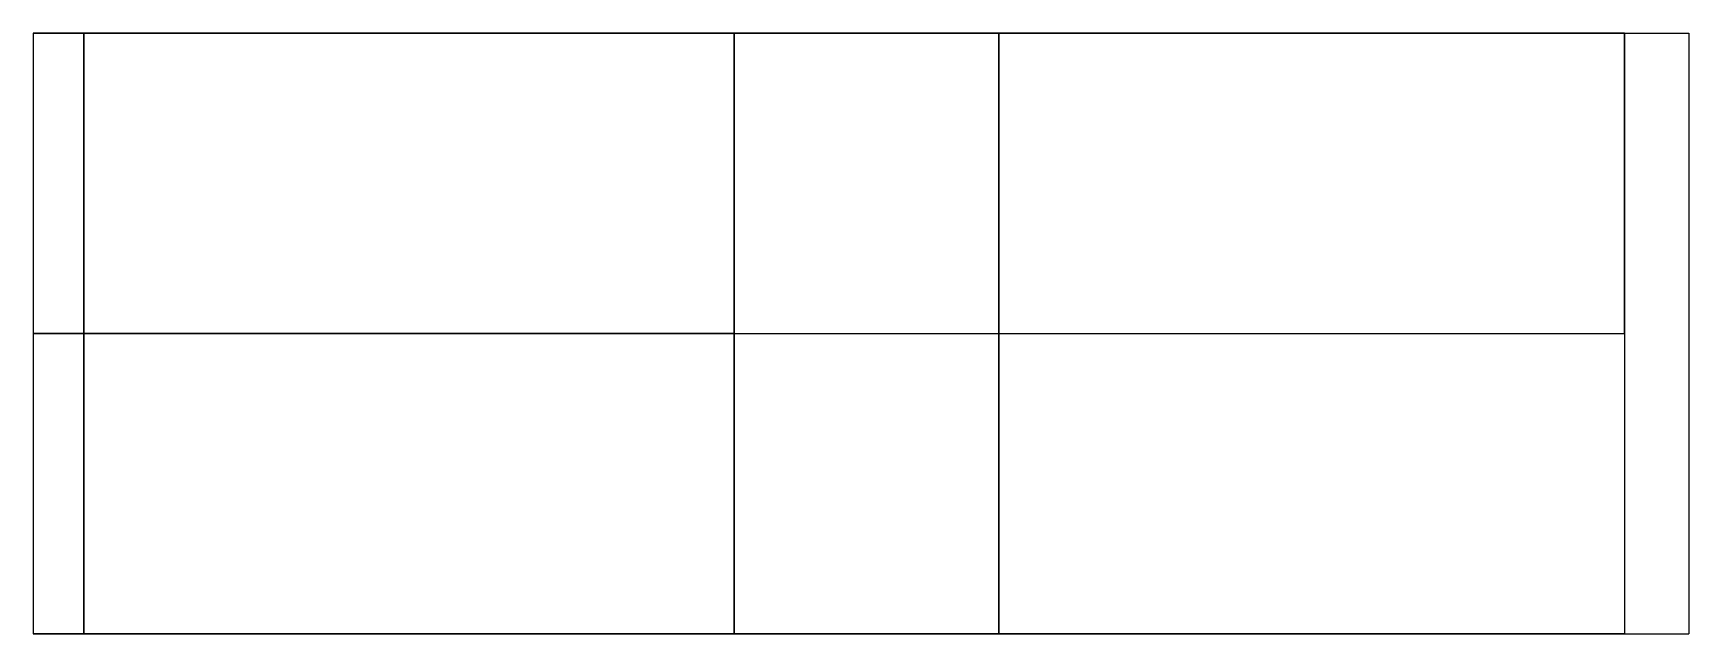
# Model space of a CAD drawing. Header units: metres. Extents: x 47.59 to 55.3, y 8.51 to 11.32.
import ezdxf

# ---------------------------------------------------------------- set-up
doc = ezdxf.new("R2010")
doc.units = ezdxf.units.M
for name, color, linetype in [('floor_stairs', 65, 'Continuous'), ('side_a_stairs', 4, 'Continuous'), ('side_b_stairs', 6, 'Continuous')]:
    doc.layers.add(name, color=color, linetype=linetype)

msp = doc.modelspace()

# ---------------------------------------------------------------- linework, layer by layer
at = {"color": 3, "extrusion": (-1, 0, 0), "elevation": -55.2999}
msp.add_lwpolyline([(-11.315, 10.2437), (-8.515, 10.2437)], dxfattribs=at)
at = {"layer": 'floor_stairs', "extrusion": (0, -1, -3e-16)}
for p, q in [((47.59, 9.9152, 6.6685), (47.8268, 9.9152, 6.6685)), ((47.8268, 9.9152, 6.6685), (50.8538, 9.915, 8.4024)), ((50.8538, 9.915, 8.4024), (52.0865, 9.915, 8.4024)), ((52.0865, 9.915, 8.4024), (55, 9.915, 10.0719))]:
    msp.add_line(p, q, dxfattribs=at)
at = {"layer": 'floor_stairs', "extrusion": (-1, 0, 0)}
for points, elevation in [([(-11.315, 6.668), (-8.5155, 6.669)], -47.8268), ([(-11.315, 8.4024), (-8.515, 8.4024)], -50.8538), ([(-8.515, 8.4024), (-11.315, 8.4024)], -52.0865), ([(-11.315, 10.0719), (-8.515, 10.0719)], -55)]:
    msp.add_lwpolyline(points, dxfattribs=dict(at, elevation=elevation))
at = {"layer": 'floor_stairs'}
for points in [[(47.8268, 9.9152, 6.6685), (47.8268, 11.315, 6.668), (47.59, 11.315, 6.668), (47.59, 9.9152, 6.6685)], [(50.8538, 9.915, 8.4024), (50.8538, 11.315, 8.4024), (47.8268, 11.315, 6.668), (47.8268, 9.9152, 6.6685)], [(52.0865, 9.915, 8.4024), (52.0865, 11.315, 8.4024), (50.8538, 11.315, 8.4024), (50.8538, 9.915, 8.4024)], [(55, 9.915, 10.0719), (55, 11.315, 10.0719), (52.0865, 11.315, 8.4024), (52.0865, 9.915, 8.4024)], [(47.8268, 8.5155, 6.669), (47.8268, 9.9152, 6.6685), (47.59, 9.9152, 6.6685), (47.59, 8.515, 6.668)], [(50.8538, 8.515, 8.4024), (50.8538, 9.915, 8.4024), (47.8268, 9.9152, 6.6685), (47.8268, 8.5155, 6.669)], [(52.0865, 8.515, 8.4024), (50.8538, 8.515, 8.4024), (50.8538, 9.915, 8.4024), (52.0865, 9.915, 8.4024)], [(55, 8.515, 10.0719), (52.0865, 8.515, 8.4024), (52.0865, 9.915, 8.4024), (55, 9.915, 10.0719)]]:
    msp.add_3dface(points, dxfattribs=at)
at = {"layer": 'side_a_stairs', "extrusion": (0, -1, -3e-16)}
for p, q in [((47.59, 8.515, 10.848), (47.8268, 8.515, 10.848)), ((47.59, 8.515, 10.236), (47.8268, 8.515, 10.2359)), ((47.59, 8.515, 8.4525), (47.8268, 8.515, 8.452)), ((47.59, 8.515, 9.3442), (47.8268, 8.515, 9.344)), ((47.8268, 8.515, 6.668), (47.8268, 8.515, 10.2359)), ((47.8268, 8.515, 10.848), (50.8538, 8.515, 10.848)), ((47.8268, 8.515, 10.2359), (50.8538, 8.515, 10.2412)), ((47.8268, 8.515, 8.452), (50.8538, 8.515, 9.0138)), ((47.8268, 8.515, 9.344), (50.8538, 8.515, 9.6252)), ((50.8538, 8.515, 10.848), (52.0865, 8.515, 10.848)), ((50.8538, 8.515, 10.2412), (52.0865, 8.515, 10.2412)), ((50.8538, 8.515, 9.0138), (52.0865, 8.515, 9.0138)), ((50.8538, 8.515, 9.6252), (52.0865, 8.515, 9.6252)), ((52.0865, 8.515, 8.4024), (52.0865, 8.515, 10.2412)), ((52.0865, 8.515, 10.848), (55, 8.515, 10.848)), ((52.0865, 8.515, 10.2412), (55, 8.515, 10.654)), ((52.0865, 8.515, 9.6252), (55, 8.515, 10.4599)), ((52.0865, 8.515, 9.0138), (55, 8.515, 10.2659)), ((55, 8.515, 10.0719), (55.2999, 8.515, 10.2437)), ((55, 8.515, 10.0719), (55, 8.515, 10.2659)), ((55, 8.515, 10.654), (55, 8.515, 10.848)), ((55, 8.515, 10.2659), (55, 8.515, 10.4599)), ((55, 8.515, 10.4599), (55, 8.515, 10.654))]:
    msp.add_line(p, q, dxfattribs=at)
at = {"layer": 'side_a_stairs', "extrusion": (2e-16, -1, -3e-16)}
for p, q in [((47.8268, 8.515, 6.668), (50.8538, 8.515, 8.4024)), ((50.8538, 8.515, 8.4024), (52.0865, 8.515, 8.4024)), ((52.0865, 8.515, 8.4024), (55, 8.515, 10.0719))]:
    msp.add_line(p, q, dxfattribs=at)
at = {"layer": 'side_a_stairs', "extrusion": (0, -1e-16, -1), "elevation": -6.668}
msp.add_lwpolyline([(-47.59, 8.515), (-47.8268, 8.515)], dxfattribs=at)
at = {"layer": 'side_a_stairs', "extrusion": (0, -1, -5e-16), "elevation": -8.515}
for points in [[(47.8268, 10.2359), (47.8268, 10.8427)], [(50.8538, 10.2412), (50.8538, 10.848)], [(52.0865, 10.2412), (52.0865, 10.848)]]:
    msp.add_lwpolyline(points, dxfattribs=at)
at = {"layer": 'side_a_stairs'}
for points in [[(47.8268, 8.515, 9.344), (47.59, 8.515, 9.344), (47.59, 8.515, 10.2359), (47.8268, 8.515, 10.2359)], [(47.8268, 8.515, 10.2359), (47.59, 8.515, 10.236), (47.59, 8.515, 10.8427), (47.8268, 8.515, 10.8427)], [(47.8268, 8.515, 6.668), (47.59, 8.515, 6.668), (47.59, 8.515, 8.4525), (47.8268, 8.515, 8.452)], [(47.8268, 8.515, 8.452), (47.8268, 8.515, 9.344), (47.59, 8.515, 9.344), (47.59, 8.515, 8.452)], [(50.8538, 8.515, 8.4024), (47.8268, 8.5155, 6.669), (47.8268, 8.515, 8.452), (50.8538, 8.515, 9.0138)], [(50.8538, 8.515, 10.2412), (47.8268, 8.515, 10.2359), (47.8268, 8.515, 10.8427), (50.8538, 8.515, 10.848)], [(47.8268, 8.515, 10.2359), (50.8538, 8.515, 10.2359), (50.8538, 8.515, 9.6252), (47.8268, 8.515, 9.344)], [(47.8268, 8.515, 9.344), (50.8538, 8.515, 9.6252), (50.8538, 8.515, 9.0138), (47.8268, 8.515, 8.452)], [(52.0865, 8.515, 10.2412), (50.8538, 8.515, 10.2412), (50.8538, 8.515, 10.848), (52.0865, 8.515, 10.848)], [(52.0865, 8.515, 8.4024), (50.8538, 8.515, 8.4024), (50.8538, 8.515, 9.0138), (52.0865, 8.515, 9.0138)], [(50.8538, 8.515, 9.6252), (50.8538, 8.515, 10.2366), (52.0865, 8.515, 10.2412), (52.0865, 8.515, 9.6252)], [(50.8538, 8.515, 9.0138), (50.8538, 8.515, 9.6252), (52.0865, 8.515, 9.6252), (52.0865, 8.515, 9.0138)], [(52.0865, 8.515, 10.848), (52.0865, 8.515, 10.2412), (55, 8.515, 10.654), (55, 8.515, 10.848)], [(55, 8.515, 10.2659), (52.0865, 8.515, 9.0138), (52.0865, 8.515, 8.4024), (55, 8.515, 10.0719)], [(52.0865, 8.515, 9.6252), (52.0865, 8.515, 9.0138), (55, 8.515, 10.2659), (55, 8.515, 10.4599)], [(52.0865, 8.515, 10.2366), (52.0865, 8.515, 9.6252), (55, 8.515, 10.4599), (55, 8.515, 10.654)]]:
    msp.add_3dface(points, dxfattribs=at)
at = {"layer": 'side_b_stairs', "extrusion": (0, -1, -3e-16)}
for p, q in [((50.8538, 11.315, 9.2176), (47.59, 11.315, 8.452)), ((47.8268, 11.315, 10.2234), (47.59, 11.315, 10.236)), ((47.59, 11.315, 10.848), (47.8268, 11.315, 10.848)), ((50.8538, 11.315, 10.0328), (47.8268, 11.315, 10.2234)), ((50.8538, 11.315, 10.848), (47.8268, 11.315, 10.848)), ((47.8268, 11.315, 8.5076), (47.8268, 11.315, 10.2234)), ((50.8538, 11.315, 8.4024), (50.8538, 11.315, 9.2176)), ((52.0865, 11.315, 9.2176), (50.8538, 11.315, 9.2176)), ((52.0865, 11.315, 10.0328), (50.8538, 11.315, 10.0328)), ((50.8538, 11.315, 9.2176), (50.8538, 11.315, 10.0328)), ((50.8538, 11.315, 10.0328), (50.8538, 11.315, 10.848)), ((52.0865, 11.315, 10.848), (50.8538, 11.315, 10.848)), ((52.0865, 11.315, 8.4024), (52.0865, 11.315, 9.2176)), ((55, 11.315, 10.3306), (52.0865, 11.315, 9.2176)), ((55, 11.315, 10.5893), (52.0865, 11.315, 10.0328)), ((52.0865, 11.315, 9.2176), (52.0865, 11.315, 10.0328)), ((52.0865, 11.315, 10.0328), (52.0865, 11.315, 10.848))]:
    msp.add_line(p, q, dxfattribs=at)
at = {"layer": 'side_b_stairs', "extrusion": (2e-16, -1, -3e-16)}
for p, q in [((47.8268, 11.315, 6.668), (50.8538, 11.315, 8.4024)), ((50.8538, 11.315, 8.4024), (52.0865, 11.315, 8.4024)), ((52.0865, 11.315, 8.4024), (55.2999, 11.315, 10.2437))]:
    msp.add_line(p, q, dxfattribs=at)
at = {"layer": 'side_b_stairs'}
for p, q in [((47.8268, 11.315, 6.668), (47.8268, 11.315, 8.5076)), ((52.0865, 11.315, 10.848), (55, 11.315, 10.848)), ((55, 11.315, 10.848), (55, 11.315, 10.0719))]:
    msp.add_line(p, q, dxfattribs=at)
at = {"layer": 'side_b_stairs', "extrusion": (0, -1e-16, -1), "elevation": -6.668}
msp.add_lwpolyline([(-47.59, 11.315), (-47.8268, 11.315)], dxfattribs=at)
at = {"layer": 'side_b_stairs', "extrusion": (0, -1, -5e-16), "elevation": -11.315}
msp.add_lwpolyline([(47.8268, 10.2234), (47.8268, 10.848)], dxfattribs=at)
at = {"layer": 'side_b_stairs'}
for points in [[(47.59, 11.315, 8.452), (47.8268, 11.315, 8.5076), (47.8268, 11.315, 6.668), (47.59, 11.315, 6.668)], [(47.59, 11.315, 10.236), (47.8268, 11.315, 10.2234), (47.8268, 11.315, 8.5076), (47.59, 11.315, 8.452)], [(47.59, 11.315, 10.236), (47.59, 11.315, 10.848), (47.8268, 11.315, 10.848), (47.8268, 11.315, 10.2234)], [(47.8268, 11.315, 10.2234), (47.8268, 11.315, 10.848), (50.8538, 11.315, 10.848), (50.8538, 11.315, 10.0328)], [(47.8268, 11.315, 8.5076), (47.8268, 11.315, 10.2234), (50.8538, 11.315, 10.0328), (50.8538, 11.315, 9.2176)], [(47.8268, 11.315, 6.668), (47.8268, 11.315, 8.5076), (50.8538, 11.315, 9.2176), (50.8538, 11.315, 8.4024)], [(50.8538, 11.315, 9.2176), (52.0865, 11.315, 9.2176), (52.0865, 11.315, 8.4024), (50.8538, 11.315, 8.4024)], [(50.8538, 11.315, 10.0328), (52.0865, 11.315, 10.0328), (52.0865, 11.315, 9.2176), (50.8538, 11.315, 9.2176)], [(50.8538, 11.315, 10.848), (52.0865, 11.315, 10.848), (52.0865, 11.315, 10.0328), (50.8538, 11.315, 10.0328)], [(55, 11.315, 10.848), (55, 11.315, 10.5893), (52.0865, 11.315, 10.0328), (52.0865, 11.315, 10.848)], [(55, 11.315, 10.5893), (55, 11.315, 10.3306), (52.0865, 11.315, 9.2176), (52.0865, 11.315, 10.0328)], [(55, 11.315, 10.3306), (55, 11.315, 10.0719), (52.0865, 11.315, 8.4024), (52.0865, 11.315, 9.2176)]]:
    msp.add_3dface(points, dxfattribs=at)

doc.saveas('drawing.dxf')
